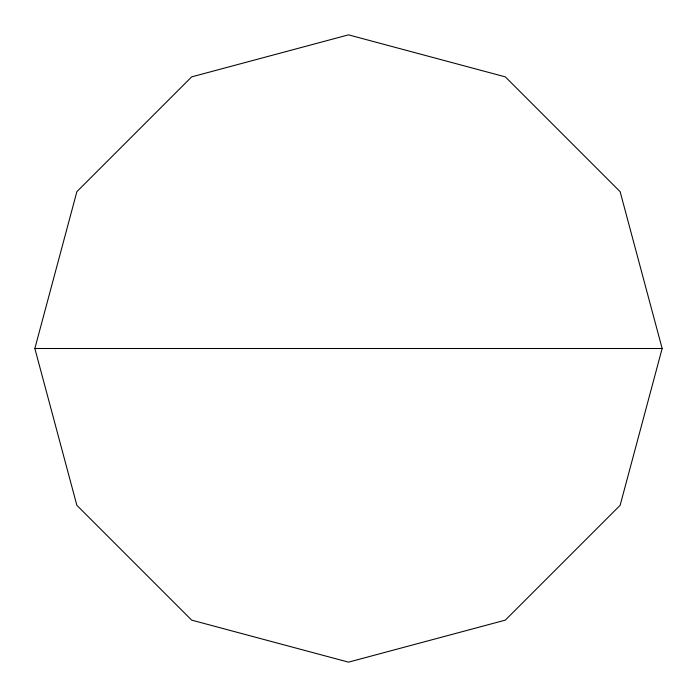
<?xml version="1.0" encoding="UTF-8"?>
<svg xmlns="http://www.w3.org/2000/svg" width="697" height="697" viewBox="0 0 697 697"><rect width="100%" height="100%" fill="white"/><g stroke="black" fill="none" stroke-linecap="round" stroke-linejoin="round"><path stroke-width="1.05" d="M34.85 348.5L76.87 191.675L191.675 76.87L348.5 34.85L505.325 76.87L620.13 191.675L662.15 348.5L620.13 505.325L505.325 620.13L348.5 662.15L191.675 620.13L76.87 505.325L34.85 348.5L662.15 348.5"/></g></svg>
